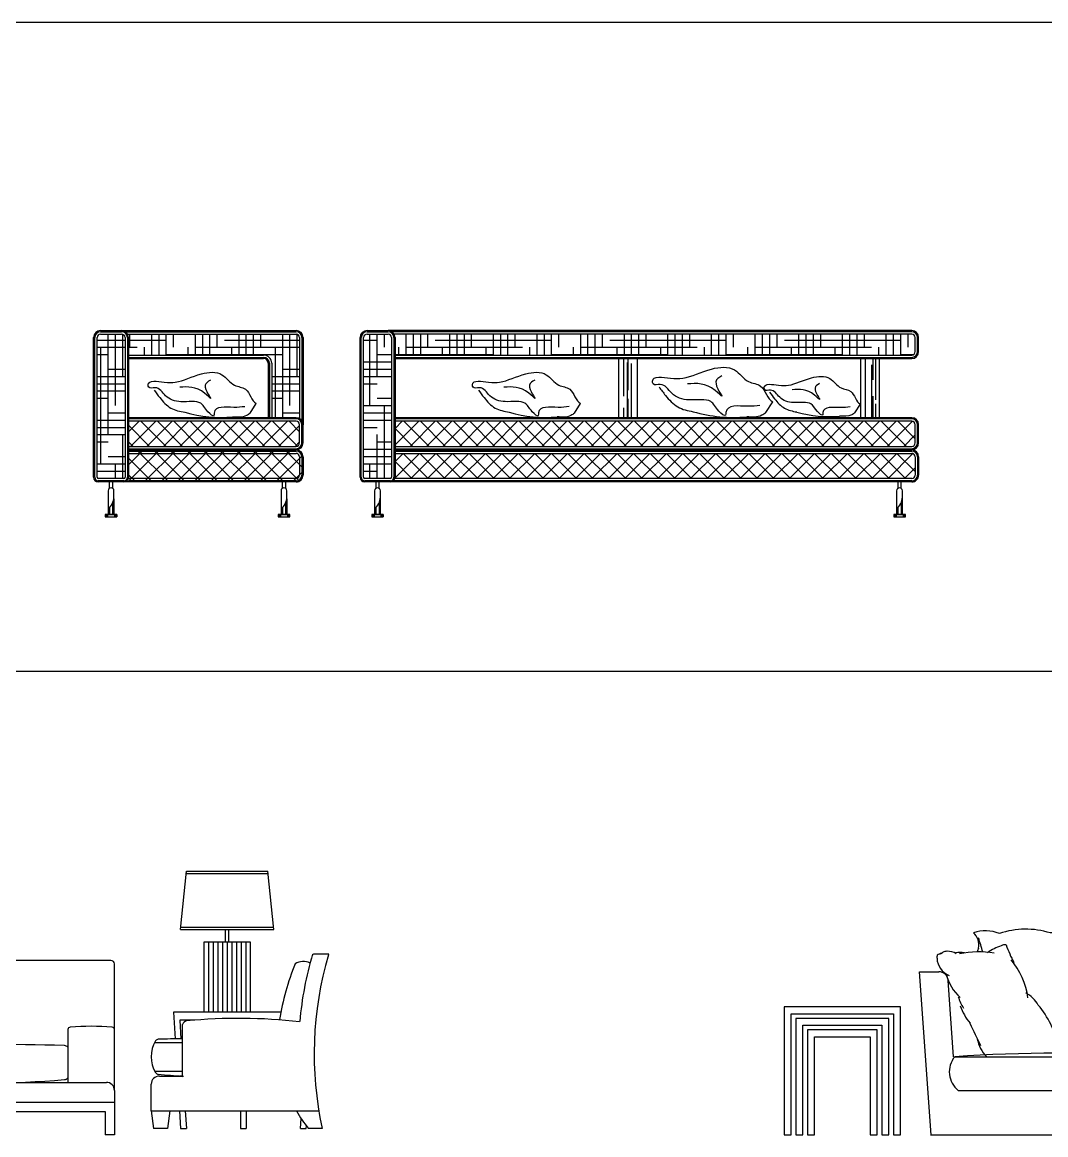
# Model space of a CAD drawing. Header units: millimetres. Extents: x 4532 to 35436, y 20123 to 38427.
# Drawn here: x 16950 to 21348, y 24357 to 29135 of the extents above; entities that cross this region are included whole.
import ezdxf

# ---------------------------------------------------------------- set-up
doc = ezdxf.new("R2010")
doc.units = ezdxf.units.MM
doc.set_wipeout_variables(frame=1)
doc.layers.add('www.cad-blocks.net', color=7, linetype='Continuous')

# ---------------------------------------------------------------- blocks, each defined once
blk = doc.blocks.new('A$C0F730E43')
blk.add_wipeout([(49.8, 0), (49.8, 10), (62.3, 10), (62.3, 150.1), (20, 150.1), (10.9, 152.2), (5.9, 155.9), (2, 161.3), (0.5, 165.8), (0, 170.1), (0, 770), (2.1, 781.1), (4.9, 786.4), (8.8, 791.2), (16.4, 796.8), (28, 799.9), (870, 800), (877.5, 799), (886.1, 795.3), (894.8, 786.8), (898.1, 780.4), (899.9, 772.1), (900, 770), (900, 179.6), (895, 163.2), (888.6, 156.3), (879.6, 151.4), (870.3, 149.9), (825.4, 149.9), (825.4, 122.2), (827.9, 119.7), (830, 115.1), (830.3, 112.2), (830.3, 10), (842.8, 10), (842.8, 0), (792.8, 0), (792.8, 10), (805.3, 10), (805.4, 150), (82.4, 149.7), (82.4, 122.2), (83.7, 121.1), (86.7, 116.2), (87.3, 112.2), (87.3, 10), (99.8, 10), (99.8, 0)])
for p, q in [((0, 170.1), (0, 770)), ((30, 800), (120, 800)), ((62.3, 353.2), (62.3, 785)), ((93.6, 478.2), (93.6, 785)), ((120, 800), (870, 800)), ((124.8, 603.2), (124.8, 784.2)), ((150, 770), (150, 170.1)), ((156.1, 728.2), (156.1, 785)), ((249.8, 695), (249.8, 785)), ((281.1, 695), (281.1, 785)), ((312.3, 695), (312.3, 785)), ((343.6, 728.2), (343.6, 785)), ((437.3, 695), (437.3, 785)), ((468.6, 695), (468.6, 785)), ((499.8, 695), (499.8, 785)), ((531.1, 728.2), (531.1, 785)), ((624.8, 695), (624.8, 785)), ((656.1, 695), (656.1, 785)), ((687.3, 695), (687.3, 785)), ((718.6, 728.2), (718.6, 785)), ((812.3, 426), (812.3, 785)), ((843.6, 478.2), (843.6, 785)), ((874.8, 603.2), (874.8, 784.2)), ((900, 770), (900, 396)), ((15, 759.4), (135, 759.4)), ((15, 728.2), (135, 728.2)), ((31.1, 228.2), (31.1, 728.2)), ((150, 759.4), (312.3, 759.4)), ((150, 728.2), (187.3, 728.2)), ((218.6, 695), (218.6, 728.2)), ((406.1, 695), (406.1, 728.2)), ((437.3, 728.2), (885, 728.2)), ((562.3, 759.4), (885, 759.4)), ((593.6, 695), (593.6, 728.2)), ((781.1, 426), (781.1, 728.2)), ((15, 696.9), (62.3, 696.9)), ((150, 680), (730, 680)), ((312.3, 696.9), (812.3, 696.9)), ((62.3, 634.4), (135, 634.4)), ((750, 660), (750, 426)), ((812.3, 634.4), (885, 634.4)), ((15, 603.2), (135, 603.2)), ((765, 603.2), (885, 603.2)), ((15, 571.9), (135, 571.9)), ((15, 540.7), (135, 540.7)), ((765, 571.9), (885, 571.9)), ((765, 540.7), (885, 540.7)), ((15, 509.4), (62.3, 509.4)), ((672.8, 445.5), (699, 487.4)), ((765, 509.4), (812.3, 509.4)), ((62.3, 446.9), (135, 446.9)), ((812.3, 446.9), (885, 446.9)), ((15, 415.7), (135, 415.7)), ((15, 384.4), (135, 384.4)), ((870, 426), (150, 426)), ((900, 317.9), (900, 396)), ((15, 353.2), (135, 353.2)), ((124.8, 165.1), (124.8, 353.2)), ((15, 321.9), (62.3, 321.9)), ((150, 300.8), (150, 170.1)), ((150, 287.9), (870, 287.9)), ((150, 287.9), (870, 287.9)), ((62.3, 259.4), (135, 259.4)), ((900, 257.9), (900, 179.7)), ((15, 228.2), (135, 228.2)), ((15, 196.9), (135, 196.9)), ((93.6, 165.1), (93.6, 228.2)), ((17.6, 165.7), (132.4, 165.7)), ((130, 150.1), (20, 150.1)), ((67.2, 149.7), (67.2, 122.2)), ((82.4, 122.2), (82.4, 149.7)), ((870, 149.9), (130, 150.1)), ((810.2, 149.7), (810.2, 122.2)), ((825.4, 122.2), (825.4, 149.7)), ((62.3, 112.2), (62.3, 10)), ((87.3, 10), (87.3, 112.2)), ((805.3, 112.2), (805.3, 10)), ((830.3, 10), (830.3, 112.2)), ((81.7, 60.4), (81.7, 10)), ((84.7, 68.7), (84.7, 10)), ((86.5, 77.2), (86.5, 10)), ((824.7, 60.4), (824.7, 10)), ((827.7, 68.7), (827.7, 10)), ((829.5, 77.2), (829.5, 10)), ((99.8, 10), (49.8, 10)), ((49.8, 10), (49.8, 0)), ((50.7, 10), (50.7, 0)), ((52.5, 10), (52.5, 0)), ((55.5, 10), (55.5, 0)), ((59.9, 10), (59.9, 0)), ((62.3, 10), (87.3, 10)), ((63.2, 34.9), (63.2, 10)), ((65, 36.6), (65, 10)), ((68, 39.5), (68, 10)), ((89.8, 10), (89.8, 0)), ((94.2, 10), (94.2, 0)), ((97.2, 10), (97.2, 0)), ((99, 10), (99, 0)), ((99.8, 0), (99.8, 10)), ((842.8, 10), (792.8, 10)), ((792.8, 10), (792.8, 0)), ((793.7, 10), (793.7, 0)), ((795.5, 10), (795.5, 0)), ((798.5, 10), (798.5, 0)), ((802.9, 10), (802.9, 0)), ((805.3, 10), (830.3, 10)), ((806.2, 34.9), (806.2, 10)), ((808, 36.6), (808, 10)), ((811, 39.5), (811, 10)), ((832.8, 10), (832.8, 0)), ((837.2, 10), (837.2, 0)), ((840.2, 10), (840.2, 0)), ((842, 10), (842, 0)), ((842.8, 0), (842.8, 10)), ((49.8, 0), (99.8, 0)), ((792.8, 0), (842.8, 0))]:
    blk.add_line(p, q)
at = {"ltscale": 0.3}
for p, q in [((5, 170.1), (5, 770)), ((15, 170.1), (15, 770)), ((30, 795), (120, 795)), ((30, 785), (120, 785)), ((135, 770), (135, 170.1)), ((136.6, 795), (870, 795)), ((145, 770), (145, 170.1)), ((146, 785), (870, 785)), ((885, 770), (885, 422)), ((895, 770), (895, 412.6)), ((150, 695), (730, 695)), ((150, 685), (730, 685)), ((755, 660), (755, 426)), ((765, 660), (765, 426)), ((870, 421), (150, 421)), ((870, 411), (150, 411)), ((885, 317.9), (885, 396)), ((895, 317.9), (895, 396)), ((150, 302.9), (870, 302.9)), ((150, 292.9), (870, 292.9)), ((150, 282.9), (870, 282.9)), ((150, 272.9), (870, 272.9)), ((885, 257.9), (885, 179.7)), ((895, 257.9), (895, 179.7)), ((130, 165.1), (20, 165.1)), ((130, 155.1), (20, 155.1)), ((870, 164.7), (150, 164.7)), ((870, 154.7), (150, 154.7))]:
    blk.add_line(p, q, dxfattribs=at)
at = {"ltscale": 0.5}
for p, q in [((150, 365.1), (195.9, 411)), ((240.5, 302.9), (150, 393.4)), ((158.5, 302.9), (266.6, 411)), ((311.2, 302.9), (203.1, 411)), ((229.2, 302.9), (337.3, 411)), ((381.9, 302.9), (273.8, 411)), ((299.9, 302.9), (408, 411)), ((452.6, 302.9), (344.5, 411)), ((370.6, 302.9), (478.8, 411)), ((523.3, 302.9), (415.2, 411)), ((441.3, 302.9), (549.5, 411)), ((594.1, 302.9), (485.9, 411)), ((512.1, 302.9), (620.2, 411)), ((664.8, 302.9), (556.7, 411)), ((582.8, 302.9), (690.9, 411)), ((735.5, 302.9), (627.4, 411)), ((653.5, 302.9), (761.6, 411)), ((806.2, 302.9), (698.1, 411)), ((724.2, 302.9), (832.3, 411)), ((875.8, 304), (768.8, 411)), ((794.9, 302.9), (885, 393)), ((885, 365.5), (839.5, 411)), ((147.1, 150.1), (284.9, 287.9)), ((169.8, 302.9), (150, 322.7)), ((150, 223.6), (214.2, 287.9)), ((322.6, 150), (184.8, 287.9)), ((217.8, 150), (355.6, 287.9)), ((393.3, 150), (255.5, 287.9)), ((288.5, 150), (426.3, 287.9)), ((464.1, 150), (326.2, 287.9)), ((359.2, 150), (497.1, 287.9)), ((534.8, 150), (396.9, 287.9)), ((429.9, 150), (567.8, 287.9)), ((605.5, 150), (467.6, 287.9)), ((500.6, 150), (638.5, 287.9)), ((676.2, 150), (538.3, 287.9)), ((571.3, 150), (709.2, 287.9)), ((747, 150), (609.1, 287.9)), ((642, 150), (779.9, 287.9)), ((817.7, 149.9), (679.8, 287.9)), ((712.7, 150), (850.6, 287.9)), ((884.7, 153.6), (750.5, 287.9)), ((900, 209.1), (821.2, 287.9)), ((865.6, 302.9), (885, 322.2)), ((251.9, 150), (150, 251.9)), ((783.4, 150), (899, 265.5)), ((854.1, 149.9), (900, 195.8)), ((181.2, 150.1), (150, 181.2))]:
    blk.add_line(p, q, dxfattribs=at)
for centre, radius, start, end in [((30, 770), 30, 90, 180), ((120, 770), 30, 0, 90), ((870, 770), 30, 0, 90), ((730, 660), 20, 0, 90), ((546.5, 981), 553.8, 253.8021, 275.3993), ((870, 396), 30, 0, 90), ((870, 317.9), 30, 270, 0), ((870, 257.9), 30, 0, 90), ((20, 170.1), 20, 180, 270), ((130, 170.1), 20, 270, 0), ((870.3, 179.6), 29.7, 269.3478, 0.2701), ((74.8, 112.2), 12.5, 90, 180), ((74.8, 112.2), 12.5, 0, 90), ((817.8, 112.2), 12.5, 90, 180), ((817.8, 112.2), 12.5, 0, 90), ((16.2, 88.4), 71.2, 310.3634, 357.2962), ((759.2, 88.4), 71.2, 310.3634, 357.2962)]:
    blk.add_arc(centre, radius, start, end)
at = {"ltscale": 0.3}
for centre, radius, start, end in [((30, 770), 25, 90, 180), ((30, 770), 15, 90, 180), ((120, 770), 25, 0, 90), ((120, 770), 15, 0, 90), ((870, 770), 25, 0, 90), ((870, 770), 15, 0, 90), ((730, 660), 35, 0, 90), ((730, 660), 25, 0, 90), ((870, 396), 25, 0, 90), ((870, 396), 15, 0, 90), ((870, 317.9), 15, 270, 0), ((870, 317.9), 25, 270, 0), ((870, 257.9), 25, 0, 90), ((870, 257.9), 15, 0, 90), ((20, 170.1), 15, 180, 270), ((20, 170.1), 5, 180, 270), ((130, 170.1), 5, 270, 0), ((130, 170.1), 15, 270, 0), ((870, 179.7), 25, 270, 0), ((870, 179.7), 15, 270, 0)]:
    blk.add_arc(centre, radius, start, end, dxfattribs=at)
for points, knots in [([(649.8, 473.3), (635.1, 471.6), (593.9, 466.9), (515.4, 478.8), (518.7, 425.2), (479.5, 459.9), (460.9, 504.3), (376.8, 487.4), (308.1, 508.8), (279.4, 564.1), (236.7, 548.4), (228.8, 591.6), (301.9, 576.7), (371.4, 575.9), (449.3, 617.9), (553.7, 627.9), (594, 559.2), (668.2, 556.9), (677.4, 497.1), (699, 487.4)], [0, 0, 0, 0, 51.554388, 144.987543, 156.168949, 188.624238, 240.160856, 331.298297, 407.414024, 468.074445, 497.23843, 508.759059, 583.909754, 635.076571, 760.97864, 855.831547, 931.671351, 984.747706, 1066.1291, 1066.1291, 1066.1291, 1066.1291]), ([(501.7, 587.2), (491.5, 581.3), (461.2, 564), (522.1, 486.9), (449.7, 562.3), (404.3, 559), (369.7, 556.5)], [0, 0, 0, 0, 33.595918, 98.771104, 135.216661, 253.286016, 253.286016, 253.286016, 253.286016]), ([(259.6, 544.7), (267.6, 533.8), (288.6, 505.4), (328, 461.6), (371, 453.2), (392, 449.1)], [0, 0, 0, 0, 43.880011, 113.88811, 181.105503, 181.105503, 181.105503, 181.105503]), ([(672.8, 445.5), (667.7, 441.9), (645.1, 425.3), (618.8, 427.7), (598.6, 429.6)], [1207.743162, 1207.743162, 1207.743162, 1207.743162, 1226.579393, 1289.509071, 1289.509071, 1289.509071, 1289.509071])]:
    blk.add_open_spline(points, degree=3, knots=knots)
blk = doc.blocks.new('A$C1B840ABD')
blk.add_wipeout([(2342.8, 0), (2292.8, 0), (2292.8, 10), (2305.3, 10), (2305.4, 149.9), (82.4, 149.7), (82.4, 122.2), (85, 119.6), (86.4, 117), (87.3, 112.2), (87.3, 10), (99.8, 10), (99.8, 0), (49.8, 0), (49.8, 10), (62.3, 10), (62.3, 150.1), (20, 150.1), (15.6, 150.6), (11.4, 152), (7.4, 154.5), (4.6, 157.3), (1.9, 161.4), (0.7, 165), (0, 170.1), (0, 770), (1.7, 779.9), (3.8, 784.5), (8.8, 791.2), (15.5, 796.3), (30, 800), (2370, 800), (2383.6, 796.7), (2391.2, 791.2), (2397, 783.1), (2399.4, 776), (2400, 770), (2400, 710), (2399.4, 704.2), (2397.4, 697.9), (2393.5, 691.3), (2388.1, 686.1), (2381.1, 682.1), (2370, 680), (2230, 680), (2230, 426), (2370, 426), (2382.5, 423.2), (2391.2, 417.2), (2395.2, 412.3), (2398.8, 404.2), (2399.9, 398.8), (2400, 396), (2400, 317.9), (2399.4, 311.7), (2397.5, 306), (2391.2, 296.6), (2385.9, 292.4), (2376.5, 288.6), (2370, 287.9), (2376, 287.2), (2382.9, 284.9), (2388, 281.9), (2391.2, 279.1), (2396, 272.8), (2398.9, 266), (2400, 257.9), (2400, 179.6), (2397.1, 166.9), (2391.2, 158.6), (2382.2, 152.4), (2370.3, 149.9), (2325.4, 149.9), (2325.4, 122.2), (2328.1, 119.4), (2330.1, 114.9), (2330.3, 112.2), (2330.3, 10), (2342.8, 10)])
for p, q in [((0, 170.1), (0, 770)), ((30, 800), (120, 800)), ((41.7, 478.2), (41.7, 785)), ((72.9, 603.2), (72.9, 785)), ((104.2, 728.2), (104.2, 785)), ((2370, 800), (120, 800)), ((150, 770), (150, 170.1)), ((197.9, 695), (197.9, 785)), ((229.2, 695), (229.2, 785)), ((260.4, 695), (260.4, 785)), ((291.7, 728.2), (291.7, 785)), ((385.4, 695), (385.4, 785)), ((416.7, 695), (416.7, 785)), ((447.9, 695), (447.9, 785)), ((479.2, 728.2), (479.2, 785)), ((572.9, 695), (572.9, 785)), ((604.2, 695), (604.2, 785)), ((635.4, 695), (635.4, 785)), ((666.7, 728.2), (666.7, 785)), ((760.4, 695), (760.4, 785)), ((791.7, 695), (791.7, 785)), ((822.9, 695), (822.9, 785)), ((854.2, 728.2), (854.2, 785)), ((947.9, 695), (947.9, 785)), ((979.2, 695), (979.2, 785)), ((1010.4, 695), (1010.4, 785)), ((1041.7, 728.2), (1041.7, 785)), ((1135.4, 695), (1135.4, 785)), ((1166.7, 695), (1166.7, 785)), ((1197.9, 695), (1197.9, 785)), ((1229.2, 728.2), (1229.2, 785)), ((1322.9, 695), (1322.9, 785)), ((1354.2, 695), (1354.2, 785)), ((1385.4, 695), (1385.4, 785)), ((1416.7, 728.2), (1416.7, 785)), ((1510.4, 695), (1510.4, 785)), ((1541.7, 695), (1541.7, 785)), ((1572.9, 695), (1572.9, 785)), ((1604.2, 728.2), (1604.2, 785)), ((1697.9, 695), (1697.9, 785)), ((1729.2, 695), (1729.2, 785)), ((1760.4, 695), (1760.4, 785)), ((1791.7, 728.2), (1791.7, 785)), ((1885.4, 695), (1885.4, 785)), ((1916.7, 695), (1916.7, 785)), ((1947.9, 695), (1947.9, 785)), ((1979.2, 728.2), (1979.2, 785)), ((2072.9, 695), (2072.9, 785)), ((2104.2, 695), (2104.2, 785)), ((2135.4, 695), (2135.4, 785)), ((2166.7, 728.2), (2166.7, 785)), ((2260.4, 695), (2260.4, 785)), ((2291.7, 695), (2291.7, 785)), ((2322.9, 695), (2322.9, 785)), ((2354.2, 728.2), (2354.2, 785)), ((2400, 710), (2400, 770)), ((15, 759.4), (72.9, 759.4)), ((166.7, 695), (166.7, 728.2)), ((197.9, 728.2), (697.9, 728.2)), ((322.9, 759.4), (822.9, 759.4)), ((354.2, 695), (354.2, 728.2)), ((541.7, 695), (541.7, 728.2)), ((729.2, 695), (729.2, 728.2)), ((916.7, 695), (916.7, 728.2)), ((947.9, 728.2), (1447.9, 728.2)), ((1072.9, 759.4), (1572.9, 759.4)), ((1104.2, 695), (1104.2, 728.2)), ((1291.7, 695), (1291.7, 728.2)), ((1479.2, 695), (1479.2, 728.2)), ((1666.7, 695), (1666.7, 728.2)), ((1697.9, 728.2), (2197.9, 728.2)), ((1822.9, 759.4), (2322.9, 759.4)), ((1854.2, 695), (1854.2, 728.2)), ((2041.7, 695), (2041.7, 728.2)), ((2229.2, 695), (2229.2, 728.2)), ((72.9, 696.9), (135, 696.9)), ((150, 696.9), (572.9, 696.9)), ((150, 680), (2370, 680)), ((822.9, 696.9), (1322.9, 696.9)), ((1110, 680), (1110, 426)), ((1190, 680), (1190, 426)), ((1572.9, 696.9), (2072.9, 696.9)), ((2150, 680), (2150, 426)), ((2230, 680), (2230, 426)), ((2322.9, 696.9), (2377.4, 696.9)), ((15, 665.7), (135, 665.7)), ((15, 634.4), (135, 634.4)), ((15, 603.2), (135, 603.2)), ((15, 571.9), (72.9, 571.9)), ((15, 478.2), (135, 478.2)), ((72.9, 509.4), (135, 509.4)), ((104.2, 165.1), (104.2, 478.2)), ((921.4, 445.6), (947.5, 487.6)), ((1743.8, 447.6), (1772.8, 494.3)), ((2126.4, 447.2), (2149.7, 484.6)), ((15, 446.9), (135, 446.9)), ((15, 415.7), (135, 415.7)), ((15, 384.4), (72.9, 384.4)), ((2370, 426), (150, 426)), ((2400, 317.9), (2400, 396)), ((72.9, 165.1), (72.9, 353.2)), ((15, 290.7), (135, 290.7)), ((72.9, 321.9), (135, 321.9)), ((150, 170.1), (150, 300.8)), ((150, 287.9), (2370, 287.9)), ((150, 287.9), (2370, 287.9)), ((15, 259.4), (135, 259.4)), ((2400, 257.9), (2400, 179.7)), ((15, 228.2), (135, 228.2)), ((15, 196.9), (72.9, 196.9)), ((41.7, 165.1), (41.7, 228.2)), ((130, 150.1), (20, 150.1)), ((67.2, 149.7), (67.2, 122.2)), ((82.4, 122.2), (82.4, 149.7)), ((2370, 149.9), (130, 150.1)), ((2310.2, 149.7), (2310.2, 122.2)), ((2325.4, 122.2), (2325.4, 149.7)), ((62.3, 112.2), (62.3, 10)), ((87.3, 10), (87.3, 112.2)), ((2305.3, 112.2), (2305.3, 10)), ((2330.3, 10), (2330.3, 112.2)), ((81.7, 60.4), (81.7, 10)), ((84.7, 68.7), (84.7, 10)), ((86.5, 77.2), (86.5, 10)), ((2324.7, 60.4), (2324.7, 10)), ((2327.7, 68.7), (2327.7, 10)), ((2329.5, 77.2), (2329.5, 10)), ((99.8, 10), (49.8, 10)), ((49.8, 10), (49.8, 0)), ((49.8, 0), (99.8, 0)), ((50.7, 10), (50.7, 0)), ((52.5, 10), (52.5, 0)), ((55.5, 10), (55.5, 0)), ((59.9, 10), (59.9, 0)), ((62.3, 10), (87.3, 10)), ((63.2, 34.9), (63.2, 10)), ((65, 36.6), (65, 10)), ((68, 39.5), (68, 10)), ((89.8, 10), (89.8, 0)), ((94.2, 10), (94.2, 0)), ((97.2, 10), (97.2, 0)), ((99, 10), (99, 0)), ((99.8, 0), (99.8, 10)), ((2342.8, 10), (2292.8, 10)), ((2292.8, 10), (2292.8, 0)), ((2292.8, 0), (2342.8, 0)), ((2293.7, 10), (2293.7, 0)), ((2295.5, 10), (2295.5, 0)), ((2298.5, 10), (2298.5, 0)), ((2302.9, 10), (2302.9, 0)), ((2305.3, 10), (2330.3, 10)), ((2306.2, 34.9), (2306.2, 10)), ((2308, 36.6), (2308, 10)), ((2311, 39.5), (2311, 10)), ((2332.8, 10), (2332.8, 0)), ((2337.2, 10), (2337.2, 0)), ((2340.2, 10), (2340.2, 0)), ((2342, 10), (2342, 0)), ((2342.8, 0), (2342.8, 10))]:
    blk.add_line(p, q)
at = {"ltscale": 0.3}
for p, q in [((5, 170.1), (5, 770)), ((15, 170.1), (15, 770)), ((30, 795), (120, 795)), ((30, 785), (120, 785)), ((135, 770), (135, 170.1)), ((2370, 795), (136.6, 795)), ((145, 770), (145, 170.1)), ((2370, 785), (146, 785)), ((2385, 710), (2385, 770)), ((2395, 710), (2395, 770)), ((150, 695), (2370, 695)), ((150, 685), (2370, 685)), ((1133, 518.3), (1133, 680)), ((1151.5, 543.8), (1151.5, 680)), ((2171.5, 426), (2171.5, 680)), ((2205, 588.3), (2205, 680)), ((2215.5, 502.3), (2215.5, 680)), ((1148.5, 426), (1148.5, 663.3)), ((1166.5, 426), (1166.5, 658.3)), ((2198.5, 426), (2198.5, 653.3)), ((1151.5, 426), (1151.5, 506.3)), ((2205, 426), (2205, 518.3)), ((2215.5, 426), (2215.5, 485.8)), ((1133, 426), (1133, 468.3)), ((2370, 421), (150, 421)), ((2370, 411), (150, 411)), ((2385, 317.9), (2385, 396)), ((2395, 317.9), (2395, 396)), ((150, 302.9), (2370, 302.9)), ((150, 292.9), (2370, 292.9)), ((150, 282.9), (2370, 282.9)), ((150, 272.9), (2370, 272.9)), ((2385, 257.9), (2385, 179.7)), ((2395, 257.9), (2395, 179.7)), ((130, 165.1), (20, 165.1)), ((130, 155.1), (20, 155.1)), ((2370, 154.9), (143.2, 155.1)), ((2370.1, 164.9), (149.4, 165.1))]:
    blk.add_line(p, q, dxfattribs=at)
at = {"ltscale": 0.5}
for p, q in [((150, 379.6), (181.4, 411)), ((150, 308.9), (252.1, 411)), ((296.7, 302.9), (188.6, 411)), ((214.7, 302.9), (322.8, 411)), ((367.4, 302.9), (259.3, 411)), ((285.4, 302.9), (393.5, 411)), ((438.1, 302.9), (330, 411)), ((356.1, 302.9), (464.2, 411)), ((508.8, 302.9), (400.7, 411)), ((426.8, 302.9), (535, 411)), ((579.5, 302.9), (471.4, 411)), ((497.5, 302.9), (605.7, 411)), ((650.3, 302.9), (542.1, 411)), ((568.3, 302.9), (676.4, 411)), ((721, 302.9), (612.9, 411)), ((639, 302.9), (747.1, 411)), ((791.7, 302.9), (683.6, 411)), ((709.7, 302.9), (817.8, 411)), ((862.4, 302.9), (754.3, 411)), ((780.4, 302.9), (888.5, 411)), ((933.1, 302.9), (825, 411)), ((851.1, 302.9), (959.2, 411)), ((1003.8, 302.9), (895.7, 411)), ((921.8, 302.9), (1029.9, 411)), ((1074.5, 302.9), (966.4, 411)), ((992.5, 302.9), (1100.6, 411)), ((1145.2, 302.9), (1037.1, 411)), ((1063.2, 302.9), (1171.4, 411)), ((1215.9, 302.9), (1107.8, 411)), ((1133.9, 302.9), (1242.1, 411)), ((1286.7, 302.9), (1178.5, 411)), ((1204.7, 302.9), (1312.8, 411)), ((1357.4, 302.9), (1249.2, 411)), ((1275.4, 302.9), (1383.5, 411)), ((1428.1, 302.9), (1320, 411)), ((1346.1, 302.9), (1454.2, 411)), ((1498.8, 302.9), (1390.7, 411)), ((1416.8, 302.9), (1524.9, 411)), ((1569.5, 302.9), (1461.4, 411)), ((1487.5, 302.9), (1595.6, 411)), ((1640.2, 302.9), (1532.1, 411)), ((1558.2, 302.9), (1666.3, 411)), ((1710.9, 302.9), (1602.8, 411)), ((1628.9, 302.9), (1737, 411)), ((1781.6, 302.9), (1673.5, 411)), ((1699.6, 302.9), (1807.7, 411)), ((1852.3, 302.9), (1744.2, 411)), ((1770.3, 302.9), (1878.5, 411)), ((1923.1, 302.9), (1814.9, 411)), ((1841.1, 302.9), (1949.2, 411)), ((1993.8, 302.9), (1885.6, 411)), ((1911.8, 302.9), (2019.9, 411)), ((2064.5, 302.9), (1956.4, 411)), ((1982.5, 302.9), (2090.6, 411)), ((2135.2, 302.9), (2027.1, 411)), ((2053.2, 302.9), (2161.3, 411)), ((2205.9, 302.9), (2097.8, 411)), ((2123.9, 302.9), (2232, 411)), ((2276.6, 302.9), (2168.5, 411)), ((2194.6, 302.9), (2302.7, 411)), ((2347.3, 302.9), (2239.2, 411)), ((2265.3, 302.9), (2373.1, 410.7)), ((2385, 335.9), (2309.9, 411)), ((226, 302.9), (150, 378.9)), ((2336, 302.9), (2385, 351.8)), ((155.3, 302.9), (150, 308.1)), ((150, 238.2), (184.7, 272.9)), ((150, 167.4), (255.4, 272.9)), ((293.1, 165.1), (185.3, 272.9)), ((218.3, 165.1), (326.1, 272.9)), ((363.8, 165), (256, 272.9)), ((289, 165.1), (396.8, 272.9)), ((434.5, 165), (326.7, 272.9)), ((359.7, 165), (467.5, 272.9)), ((505.2, 165), (397.4, 272.9)), ((430.4, 165), (538.3, 272.9)), ((576, 165), (468.1, 272.9)), ((501.1, 165), (609, 272.9)), ((646.7, 165), (538.8, 272.9)), ((571.9, 165), (679.7, 272.9)), ((717.4, 165), (609.5, 272.9)), ((642.6, 165), (750.4, 272.9)), ((788.1, 165), (680.3, 272.9)), ((713.3, 165), (821.1, 272.9)), ((858.8, 165), (751, 272.9)), ((784, 165), (891.8, 272.9)), ((929.5, 165), (821.7, 272.9)), ((854.7, 165), (962.5, 272.9)), ((1000.2, 165), (892.4, 272.9)), ((925.4, 165), (1033.2, 272.9)), ((1071, 165), (963.1, 272.9)), ((996.1, 165), (1103.9, 272.9)), ((1141.7, 165), (1033.8, 272.9)), ((1066.8, 165), (1174.7, 272.9)), ((1212.4, 165), (1104.5, 272.9)), ((1137.5, 165), (1245.4, 272.9)), ((1283.1, 165), (1175.2, 272.9)), ((1208.2, 165), (1316.1, 272.9)), ((1353.8, 165), (1245.9, 272.9)), ((1278.9, 165), (1386.8, 272.9)), ((1424.5, 165), (1316.7, 272.9)), ((1349.6, 165), (1457.5, 272.9)), ((1495.2, 165), (1387.4, 272.9)), ((1420.3, 165), (1528.2, 272.9)), ((1566, 165), (1458.1, 272.9)), ((1491, 165), (1598.9, 272.9)), ((1636.7, 165), (1528.8, 272.9)), ((1561.8, 165), (1669.6, 272.9)), ((1707.4, 165), (1599.5, 272.9)), ((1632.5, 165), (1740.3, 272.9)), ((1778.1, 165), (1670.2, 272.9)), ((1703.2, 165), (1811.1, 272.9)), ((1848.8, 165), (1740.9, 272.9)), ((1773.9, 165), (1881.8, 272.9)), ((1919.5, 165), (1811.6, 272.9)), ((1844.6, 165), (1952.5, 272.9)), ((1990.2, 165), (1882.3, 272.9)), ((1915.3, 165), (2023.2, 272.9)), ((2061, 165), (1953.1, 272.9)), ((1986, 165), (2093.9, 272.9)), ((2131.7, 165), (2023.8, 272.9)), ((2056.7, 165), (2164.6, 272.9)), ((2202.4, 164.9), (2094.5, 272.9)), ((2127.4, 165), (2235.3, 272.9)), ((2273.1, 164.9), (2165.2, 272.9)), ((2198.1, 164.9), (2306, 272.9)), ((2343.8, 164.9), (2235.9, 272.9)), ((2268.8, 164.9), (2375.6, 271.8)), ((2385, 194.5), (2306.6, 272.9)), ((222.4, 165.1), (150, 237.4)), ((2339.5, 164.9), (2385, 210.4)), ((151.7, 165.1), (150, 166.7))]:
    blk.add_line(p, q, dxfattribs=at)
for centre, radius, start, end in [((30, 770), 30, 90, 180), ((120, 770), 30, 0, 90), ((2370, 770), 30, 0, 90), ((2370, 710), 30, 270, 0), ((795.1, 981.1), 553.8, 253.8021, 275.3993), ((1603.4, 1042.6), 615.4, 253.8021, 275.3993), ((2014.2, 923.2), 492.3, 253.8021, 275.3993), ((2370, 396), 30, 0, 90), ((2370, 317.9), 30, 270, 0), ((2370, 257.9), 30, 0, 90), ((20, 170.1), 20, 180, 270), ((130, 170.1), 20, 270, 0), ((2370.3, 179.6), 29.7, 269.3478, 0.2701), ((74.8, 112.2), 12.5, 90, 180), ((74.8, 112.2), 12.5, 0, 90), ((2317.8, 112.2), 12.5, 90, 180), ((2317.8, 112.2), 12.5, 0, 90), ((16.2, 88.4), 71.2, 310.3634, 357.2962), ((2259.2, 88.4), 71.2, 310.3634, 357.2962)]:
    blk.add_arc(centre, radius, start, end)
at = {"ltscale": 0.3}
for centre, radius, start, end in [((30, 770), 25, 90, 180), ((30, 770), 15, 90, 180), ((120, 770), 25, 0, 90), ((120, 770), 15, 0, 90), ((2370, 770), 25, 0, 90), ((2370, 770), 15, 0, 90), ((2370, 710), 15, 270, 0), ((2370, 710), 25, 270, 0), ((2370, 396), 25, 0, 90), ((2370, 396), 15, 0, 90), ((2370, 317.9), 15, 270, 0), ((2370, 317.9), 25, 270, 0), ((2370, 257.9), 25, 0, 90), ((2370, 257.9), 15, 0, 90), ((20, 170.1), 15, 180, 270), ((20, 170.1), 5, 180, 270), ((130, 170.1), 15, 270, 0), ((130, 170.1), 5, 270, 0), ((2370.3, 179.6), 24.7, 269.285, 0.2963), ((2370.3, 179.6), 14.7, 269.0736, 0.3842)]:
    blk.add_arc(centre, radius, start, end, dxfattribs=at)
for points, knots in [([(898.4, 473.4), (883.7, 471.7), (842.4, 467), (764, 478.9), (767.3, 425.4), (728, 460.1), (709.4, 504.4), (625.3, 487.5), (556.7, 508.9), (528, 564.2), (485.3, 548.5), (477.3, 591.7), (550.4, 576.8), (619.9, 576), (697.9, 618.1), (802.3, 628), (842.6, 559.3), (916.7, 557.1), (925.9, 497.2), (947.5, 487.6)], [0, 0, 0, 0, 51.554388, 144.987543, 156.168949, 188.624238, 240.160856, 331.298297, 407.414024, 468.074445, 497.23843, 508.759059, 583.909754, 635.076571, 760.97864, 855.831547, 931.671351, 984.747706, 1066.1291, 1066.1291, 1066.1291, 1066.1291]), ([(1718.2, 478.6), (1701.9, 476.7), (1656.1, 471.4), (1568.9, 484.6), (1572.5, 425.2), (1528.9, 463.7), (1508.3, 513), (1414.8, 494.2), (1338.5, 518), (1306.6, 579.4), (1259.2, 562), (1250.4, 610), (1331.6, 593.4), (1408.8, 592.6), (1495.4, 639.3), (1611.4, 650.3), (1656.2, 573.9), (1738.6, 571.5), (1748.8, 505), (1772.8, 494.3)], [0, 0, 0, 0, 51.554388, 144.987543, 156.168949, 188.624238, 240.160856, 331.298297, 407.414024, 468.074445, 497.23843, 508.759059, 583.909754, 635.076571, 760.97864, 855.831547, 931.671351, 984.747706, 1066.1291, 1066.1291, 1066.1291, 1066.1291]), ([(750.3, 587.3), (740, 581.4), (709.8, 564.1), (770.7, 487), (698.2, 562.4), (652.9, 559.1), (618.3, 556.7)], [0, 0, 0, 0, 33.595918, 98.771104, 135.216661, 253.286016, 253.286016, 253.286016, 253.286016]), ([(1553.7, 605.1), (1542.3, 598.5), (1508.7, 579.4), (1576.3, 493.6), (1495.8, 577.4), (1445.5, 573.8), (1407, 571)], [0, 0, 0, 0, 33.595918, 98.771104, 135.216661, 253.286016, 253.286016, 253.286016, 253.286016]), ([(2106, 472), (2092.9, 470.5), (2056.3, 466.3), (1986.6, 476.8), (1989.5, 429.3), (1954.6, 460.1), (1938, 499.6), (1863.3, 484.5), (1802.2, 503.5), (1776.7, 552.7), (1738.8, 538.7), (1731.7, 577.1), (1796.7, 563.9), (1858.5, 563.2), (1927.8, 600.6), (2020.6, 609.4), (2056.4, 548.3), (2122.3, 546.3), (2130.5, 493.2), (2149.7, 484.6)], [0, 0, 0, 0, 51.554388, 144.987543, 156.168949, 188.624238, 240.160856, 331.298297, 407.414024, 468.074445, 497.23843, 508.759059, 583.909754, 635.076571, 760.97864, 855.831547, 931.671351, 984.747706, 1066.1291, 1066.1291, 1066.1291, 1066.1291]), ([(508.1, 544.8), (516.2, 533.9), (537.1, 505.6), (576.6, 461.8), (619.5, 453.4), (640.6, 449.2)], [0, 0, 0, 0, 43.880011, 113.88811, 181.105503, 181.105503, 181.105503, 181.105503]), ([(1284.6, 557.9), (1293.6, 545.7), (1316.8, 514.3), (1360.7, 465.6), (1408.4, 456.3), (1431.8, 451.7)], [0, 0, 0, 0, 43.880011, 113.88811, 181.105503, 181.105503, 181.105503, 181.105503]), ([(1759.1, 535.4), (1766.3, 525.7), (1784.9, 500.6), (1820, 461.6), (1858.1, 454.1), (1876.8, 450.5)], [0, 0, 0, 0, 43.880011, 113.88811, 181.105503, 181.105503, 181.105503, 181.105503]), ([(1974.4, 573.2), (1965.2, 568), (1938.4, 552.6), (1992.5, 484.1), (1928.1, 551.1), (1887.8, 548.2), (1857, 546)], [0, 0, 0, 0, 33.595918, 98.771104, 135.216661, 253.286016, 253.286016, 253.286016, 253.286016]), ([(921.4, 445.6), (916.2, 442), (893.7, 425.4), (867.4, 427.8), (847.2, 429.7)], [1207.743162, 1207.743162, 1207.743162, 1207.743162, 1226.579393, 1289.509071, 1289.509071, 1289.509071, 1289.509071]), ([(1743.8, 447.6), (1738.1, 443.6), (1713, 425.2), (1683.8, 427.9), (1661.4, 430)], [1207.743162, 1207.743162, 1207.743162, 1207.743162, 1226.579393, 1289.509071, 1289.509071, 1289.509071, 1289.509071]), ([(2126.4, 447.2), (2121.9, 444), (2101.8, 429.3), (2078.5, 431.5), (2060.5, 433.1)], [1207.743162, 1207.743162, 1207.743162, 1207.743162, 1226.579393, 1289.509071, 1289.509071, 1289.509071, 1289.509071])]:
    blk.add_open_spline(points, degree=3, knots=knots)
blk = doc.blocks.new('A$C067C09CC')
for p, q in [((3484.3, 882.2), (3509.3, 1132.2)), ((3508.3, 1122.2), (3860.3, 1122.2)), ((3509.3, 1132.2), (3859.3, 1132.2)), ((3884.3, 882.2), (3859.3, 1132.2)), ((3484.3, 882.2), (3884.3, 882.2)), ((3485.3, 892.2), (3883.3, 892.2)), ((3677.3, 827.1), (3677.3, 882.2)), ((3691.3, 827.1), (3691.3, 882.2)), ((3584.3, 827.1), (3584.3, 527.1)), ((3784.3, 827.1), (3584.3, 827.1)), ((3604.3, 827.1), (3604.3, 527.1)), ((3624.3, 827.1), (3624.3, 527.1)), ((3644.3, 827.1), (3644.3, 527.1)), ((3664.3, 827.1), (3664.3, 527.1)), ((3684.3, 827.1), (3684.3, 527.1)), ((3704.3, 827.1), (3704.3, 527.1)), ((3724.3, 827.1), (3724.3, 527.1)), ((3744.3, 827.1), (3744.3, 527.1)), ((3764.3, 827.1), (3764.3, 527.1)), ((3784.3, 527.1), (3784.3, 827.1)), ((4120.6, 775.6), (4055, 775.6)), ((0, 451.9), (0, 734)), ((3185, 748.1), (15, 748.1)), ((900, 244.2), (900, 748.1)), ((1600, 244.2), (1600, 748.1)), ((2300, 244.2), (2300, 748.1)), ((3200, 451.9), (3200, 734)), ((3453.8, 527.1), (3460.8, 411.8)), ((3914.8, 527.1), (3453.8, 527.1)), ((3480.6, 492.1), (3485.4, 412.3)), ((3545, 492.1), (3480.6, 492.1)), ((0, 0), (0, 451.9)), ((200, 451.9), (200, 225)), ((3000, 451.9), (3000, 225)), ((3200, 190.7), (3200, 451.9)), ((3492.8, 248.6), (3492.8, 473.9)), ((3372.8, 396.8), (3492.8, 396.8)), ((200, 244.2), (200, 375.9)), ((900, 244.2), (900, 375.9)), ((900, 244.2), (900, 375.9)), ((3372.8, 273), (3492.8, 273)), ((3392.7, 252.1), (3496.6, 252.1)), ((35, 225), (3165, 225)), ((900, 0), (900, 225)), ((3357.7, 102.1), (3357.7, 217.8)), ((3200, 190.7), (3200, 0)), ((0, 139.8), (3199.4, 139.8)), ((40, 99.8), (860, 99.8)), ((40, 99.8), (40, 0)), ((860, 99.8), (860, 0)), ((900, 99.8), (3160, 99.8)), ((3160, 99.8), (3160, 0)), ((3357.7, 102.1), (3368.2, 27.1)), ((3357.7, 102.1), (4077.9, 102.1)), ((3438.2, 102.1), (3427.7, 27.1)), ((3479.3, 102.1), (3483.8, 27.1)), ((3504.3, 102.1), (3508.8, 27.1)), ((3741.3, 102.1), (3741.3, 27.1)), ((3766.3, 102.1), (3766.3, 27.1)), ((3998.8, 27.1), (4001.4, 70)), ((0, 0), (40, 0)), ((900, 0), (860, 0)), ((3200, 0), (3160, 0)), ((3427.7, 27.1), (3368.2, 27.1)), ((3483.8, 27.1), (3508.8, 27.1)), ((3741.3, 27.1), (3766.3, 27.1)), ((3998.8, 27.1), (4023.8, 27.1)), ((4023.8, 27.1), (4024.5, 38.3)), ((4092.2, 27.1), (4033.8, 27.1))]:
    blk.add_line(p, q)
for centre, radius, start, end in [((5504.3, 347), 1515, 163.5677, 174.7144), ((4055, 770.6), 5, 90, 163.7094), ((5573, 347), 1515, 163.6667, 192.1907), ((4127.5, 770.1), 8.86, 141.4374, 160.1437), ((15, 733.1), 15, 90, 176.5273), ((3185, 733.1), 15, 3.4727, 90), ((5068, 296.2), 1176.2, 158.1457, 170.3006), ((4011.6, 676.4), 67.5, 64.6703, 121.4477), ((3514, 467), 22.3, 98.1582, 161.9348), ((3733.8, -1799), 2298.9, 83.4615, 95.568), ((10, 451.9), 10, 90, 180), ((10, 451.9), 10, 90, 180), ((100, -541.2), 1007.1, 84.8731, 95.1269), ((100, -541.2), 1007.1, 84.8731, 95.1269), ((190, 451.9), 10, 0, 90), ((190, 451.9), 10, 0, 90), ((3010, 451.9), 10, 90, 180), ((3010, 451.9), 10, 90, 180), ((3100, -541.2), 1007.1, 84.8731, 95.1269), ((3100, -541.2), 1007.1, 84.8731, 95.1269), ((3190, 451.9), 10, 0, 90), ((3190, 451.9), 10, 0, 90), ((216.4, 360.7), 22.4, 92.4511, 137.0355), ((550, -11617.5), 12005.2, 88.40295, 91.59705), ((883.6, 360.7), 22.4, 42.9645, 87.5489), ((916.4, 360.7), 22.4, 92.4511, 137.0355), ((1250, -11617.5), 12005.2, 88.40295, 91.59705), ((1583.6, 360.7), 22.4, 42.9645, 87.5489), ((1616.4, 360.7), 22.4, 92.4511, 137.0355), ((1950, -11617.5), 12005.2, 88.40295, 91.59705), ((2283.6, 360.7), 22.4, 42.9645, 87.5489), ((2316.4, 360.7), 22.4, 92.4511, 137.0355), ((2650, -11617.5), 12005.2, 88.40295, 91.59705), ((2983.6, 360.7), 22.4, 42.9645, 87.5489), ((3491.6, 334.9), 133.8, 149.3817, 210.6183), ((3389.2, 395.2), 15, 93.7601, 148.3784), ((3711.5, -10770.1), 11184.9, 91.1206, 91.6565), ((216.4, 259.4), 22.4, 222.9645, 267.5489), ((883.6, 259.4), 22.4, 272.4511, 317.0355), ((916.4, 259.4), 22.4, 222.9645, 267.5489), ((1583.6, 259.4), 22.4, 272.4511, 317.0355), ((1616.4, 259.4), 22.4, 222.9645, 267.5489), ((2283.6, 259.4), 22.4, 272.4511, 317.0355), ((2316.4, 259.4), 22.4, 222.9645, 267.5489), ((2983.6, 259.4), 22.4, 272.4511, 317.0355), ((3392.7, 217.1), 35, 90, 178.8669), ((3389.2, 274.6), 15, 211.6216, 266.2399), ((3711.7, 3854.7), 3609.6, 264.8584, 266.5232), ((3480.5, 229.4), 22.8, 57.5287, 87.2618), ((35, 190), 35, 90, 178.8669), ((550, 4087.4), 3864.8, 265.0335, 274.9665), ((1250, 4087.4), 3864.8, 265.0335, 274.9665), ((1950, 4087.4), 3864.8, 265.0335, 274.9665), ((2650, 4087.4), 3864.8, 265.0335, 274.9665), ((3165, 190), 35, 1.1331, 90), ((4333.2, 287), 396.4, 207.795, 220.958)]:
    blk.add_arc(centre, radius, start, end)
blk = doc.blocks.new('A$C027F5CBA')
for p, q in [((631.7, 0), (581.7, 700)), ((581.7, 700), (664.8, 700)), ((2598.7, 700), (2681.7, 700)), ((2635.3, 50), (2681.7, 700)), ((728.1, 334.7), (704.7, 662.8)), ((2534.8, 327), (2558.8, 662.8)), ((0, 550), (0, 0)), ((500, 550), (0, 550)), ((500, 0), (500, 550)), ((30, 520), (470, 520)), ((30, 0), (30, 520)), ((50, 500), (50, 0)), ((450, 500), (50, 500)), ((450, 0), (450, 500)), ((470, 520), (470, 0)), ((80, 470), (420, 470)), ((80, 0), (80, 470)), ((100, 450), (100, 0)), ((400, 450), (100, 450)), ((400, 0), (400, 450)), ((420, 470), (420, 0)), ((130, 420), (370, 420)), ((130, 0), (130, 420)), ((370, 420), (370, 0)), ((732.9, 335), (1608.7, 335)), ((1654.8, 335), (2529.6, 335)), ((1176.7, 225), (1176.7, 0)), ((2076.7, 225), (1176.7, 225)), ((2076.7, 0), (2076.7, 225)), ((747.8, 190), (1176.7, 190)), ((2076.7, 190), (2515.7, 190)), ((1289.7, 0), (1339.7, 97.7)), ((1339.7, 97.7), (1896.3, 97.7)), ((1896.3, 97.7), (1946.3, 0)), ((2635.3, 50), (2635.3, 10)), ((0, 0), (30, 0)), ((50, 0), (80, 0)), ((100, 0), (130, 0)), ((370, 0), (400, 0)), ((420, 0), (450, 0)), ((470, 0), (500, 0)), ((628.2, 0), (2625.3, 0)), ((1176.7, 0), (1289.7, 0)), ((1946.3, 0), (2076.7, 0))]:
    blk.add_line(p, q)
for centre, radius, start, end in [((864.2, 712.8), 163, 68.1003, 108.1359), ((766.4, 815.4), 70.4, 348.5414, 48.013), ((1038, 534.4), 348.5, 72.4253, 108.9261), ((1192.5, 199.3), 669.2, 85.0665, 94.2236), ((1556.7, 762.7), 323.6, 156.4052, 183.8953), ((1290.7, 896.1), 30.8, 187.283, 268.3527), ((1326, 605.6), 274.7, 83.4077, 101.9728), ((1497.4, 285.2), 609.5, 75.7179, 103.2659), ((1708.6, 724.6), 163, 71.8641, 111.8997), ((2055.9, 750), 323.6, 156.4052, 183.8953), ((1927.4, 285.2), 609.5, 75.7179, 106.401), ((2111.1, 834.5), 53.2, 57.9721, 128.8442), ((2435.9, 750), 323.6, 156.4052, 183.8953), ((2225.5, 534.4), 348.5, 71.0739, 104.9083), ((2399.3, 712.8), 163, 71.8641, 111.8997), ((2497.1, 815.4), 70.4, 131.987, 191.4586), ((148.8, 604), 727.4, 14.3931, 19.4104), ((946.8, 792.6), 23.7, 72.1354, 125.795), ((1404.4, 968.9), 475.8, 198.8518, 208.7171), ((1859.1, 968.9), 475.8, 331.2829, 341.1482), ((2316.6, 792.6), 23.7, 54.205, 107.8646), ((3114.7, 604), 727.4, 160.5896, 165.6069), ((674.4, 762.8), 18.3, 152.6861, 194.8336), ((687.2, 730.1), 50.3, 101.9622, 125.2522), ((662, 799.9), 25.3, 293.2383, 318.0694), ((702.9, 739.1), 49.1, 91.8592, 116.6764), ((701.3, 713.1), 75, 59.1455, 91.4256), ((753.3, 600), 182.5, 83.0739, 95.5301), ((834, 362.7), 422.5, 80.6096, 101.0866), ((879.4, 776.3), 50.8, 150.247, 169.8437), ((114.2, 399.7), 836.5, 27.392, 27.5983), ((1003.4, 598.7), 224.4, 108.2911, 125.2957), ((2260.1, 598.7), 224.4, 54.7043, 71.7089), ((2429.5, 362.7), 422.5, 78.9134, 99.3904), ((3149.3, 399.7), 836.5, 152.4017, 152.608), ((2384.1, 776.3), 50.8, 10.1563, 29.753), ((2510.2, 600), 182.5, 84.4699, 96.9261), ((2562.2, 713.1), 75, 88.5744, 120.8545), ((2560.6, 739.1), 49.1, 63.3236, 88.1408), ((2601.5, 799.9), 25.3, 221.9306, 246.7617), ((2576.3, 730.1), 50.3, 54.7478, 78.0378), ((2589.1, 762.8), 18.3, 345.1664, 27.3139), ((741.2, 761.9), 84.5, 182.5937, 247.3037), ((732.4, 546), 317.8, 7.6003, 40.304), ((2144.1, 606.3), 912.7, 172.4261, 191.27), ((1189.8, 715.5), 50.8, 355.3322, 29.753), ((2631.3, 624.8), 912.7, 172.4261, 191.27), ((3011.3, 624.8), 912.7, 172.4261, 191.27), ((2531, 546), 317.8, 139.696, 172.3997), ((2522.3, 761.9), 84.5, 292.6963, 357.4063), ((664.8, 660), 40, 4.0856, 90), ((873.4, 725.2), 179.2, 191.2063, 229.4443), ((2390.1, 725.2), 179.2, 310.5557, 348.7937), ((2598.7, 660), 40, 90, 175.9144), ((893.8, 629.5), 150.2, 194.0456, 215.1201), ((973.5, 488.7), 136.7, 30.0295, 61.8161), ((2289.9, 488.7), 136.7, 118.1839, 149.9705), ((2369.6, 629.5), 150.2, 324.8799, 345.9544), ((999, 640.8), 257.8, 199.7047, 218.9768), ((786.4, 301.6), 398.2, 11.4918, 39.9051), ((2472.7, 406.2), 336.8, 153.3844, 184.2908), ((2264.5, 640.8), 257.8, 321.0232, 340.2953), ((6234.1, 2965.2), 5977.3, 204.58152, 205.58746), ((-2970.7, 2965.2), 5977.3, 334.41254, 335.41848), ((1794, 413.8), 66.4, 150.6042, 192.8834), ((2174, 413.8), 66.4, 150.6042, 192.8834), ((989.7, 445.3), 163.6, 191.7621, 222.4044), ((1306.8, 395.3), 66.4, 150.6042, 192.8834), ((1254.7, 386.3), 50.9, 326.0652, 356.772), ((1679.7, 410), 50.8, 341.9049, 347.4815), ((1778.8, 397.1), 50.9, 183.228, 218.9875), ((2059.7, 410), 50.8, 341.9049, 347.4815), ((2158.8, 397.1), 50.9, 183.228, 218.9875), ((2273.7, 445.3), 163.6, 317.5956, 348.2379), ((812.3, 269.9), 102.7, 140.6419, 231.0786), ((1170.8, -6049.6), 6399.6, 86.07634, 93.92366), ((1127.4, 394), 50.9, 309.3846, 345.1441), ((1192.6, 391.5), 50.8, 341.9049, 347.4815), ((1291.7, 378.6), 50.9, 183.228, 218.9875), ((1405.6, -295.3), 660, 79.0514, 103.4466), ((1659.1, -12.7), 386.2, 78.0321, 112.439), ((1506.1, 262.5), 125.7, 342.6383, 35.2338), ((1757.4, 262.5), 125.7, 144.7662, 197.3617), ((2092.2, -6035), 6385, 86.07186, 93.92814), ((1813.1, -550.2), 914.9, 80.7046, 94.4562), ((2056.4, 133.7), 239.7, 74.8114, 118.585), ((2176, 297.7), 92, 115.2129, 141.769), ((2149.9, 452.1), 84.2, 253.7832, 288.0634), ((2167.5, 253.4), 115.4, 63.1837, 93.6433), ((2449.1, 269.5), 103.7, 309.9368, 39.1253), ((2625.3, 10), 10, 270, 0)]:
    blk.add_arc(centre, radius, start, end)
blk = doc.blocks.new('FORMAT')
at = {"color": 155, "true_color": 0x546d8e}
for p, q in [((7050.7, 29134.9), (35436.4, 29134.9)), ((7050.7, 26347.9), (35436.4, 26347.9))]:
    blk.add_line(p, q, dxfattribs=at)

msp = doc.modelspace()

# ---------------------------------------------------------------- block references
for name, p in [('A$C0F730E43', (17256.6, 27010.6)), ('A$C1B840ABD', (18401.5, 27010.6)), ('A$C067C09CC', (14146.2, 24357)), ('A$C027F5CBA', (20223.5, 24357))]:
    msp.add_blockref(name, p)

# ---------------------------------------------------------------- next in the draw order: block references
at = {"layer": 'www.cad-blocks.net'}
msp.add_blockref('FORMAT', (0, 0), dxfattribs=at)

doc.saveas('drawing.dxf')
